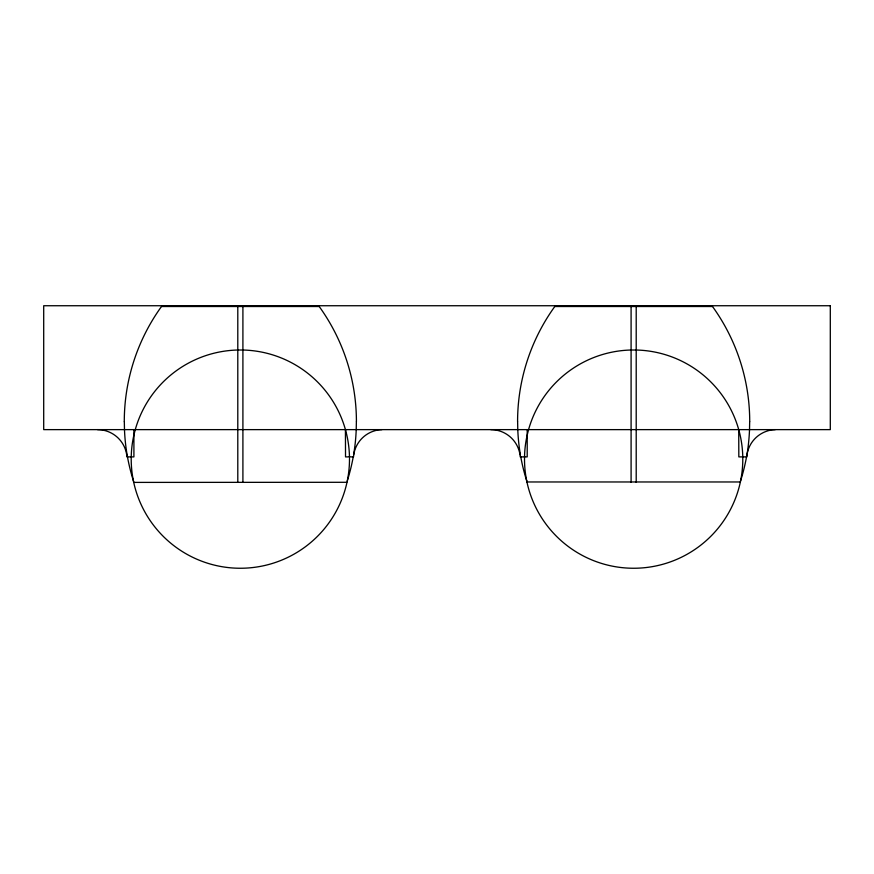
<?xml version="1.0" encoding="UTF-8"?>
<svg xmlns="http://www.w3.org/2000/svg" width="874" height="874" viewBox="0 0 874 874"><rect width="100%" height="100%" fill="white"/><g stroke="black" fill="none" stroke-linecap="round" stroke-linejoin="round"><path stroke-width="1.31" d="M356.373 421.76L356.221 429.626A196.661 196.661 0 0 1 353.577 454.928M749.674 421.76L749.521 429.626A209.192 209.192 0 0 1 747.062 454.251L746.811 456.894L738.825 456.894L738.727 429.626A109.141 109.141 0 0 0 636.206 350.015L631.094 350.015A109.141 109.141 0 0 0 528.573 429.626L527.208 434.99A109.141 109.141 0 0 0 524.531 456.894L524.509 459.123A109.141 109.141 0 0 0 740.639 480.678A196.672 196.672 0 0 0 746.527 456.894L746.877 454.928A2.884 2.884 0 0 1 747.062 454.251A29.563 29.563 0 0 1 775.238 429.637M353.249 456.763L353.227 456.894A196.672 196.672 0 0 1 347.339 480.678A109.141 109.141 0 0 1 133.361 480.678A196.672 196.672 0 0 1 127.473 456.894L127.123 454.928A196.661 196.661 0 0 1 124.479 429.626L124.326 421.76M738.727 429.626A1.42 1.42 0 0 0 738.825 429.964A109.141 109.141 0 0 1 742.769 456.894L742.791 459.123A109.141 109.141 0 0 1 740.639 480.678L740.54 481.006M740.234 481.967L527.066 481.967M346.825 482.295L133.908 482.404L133.361 480.678A109.141 109.141 0 0 1 131.209 459.123L131.231 456.894A109.141 109.141 0 0 1 133.908 434.99L135.273 429.626A109.141 109.141 0 0 1 237.794 350.015L242.906 350.015A109.141 109.141 0 0 1 349.469 456.894L349.469 457.036M161.635 306.512L319.065 306.512M554.935 306.512L712.365 306.512M527.109 482.077L526.793 481.104M526.76 481.006L526.661 480.678A196.672 196.672 0 0 1 520.773 456.894L520.751 456.763M345.427 429.626L345.525 456.894L353.511 456.894A29.508 29.508 0 0 1 381.938 429.626M349.491 458.424L349.491 459.123A109.141 109.141 0 0 1 347.339 480.678M517.627 421.76L517.779 429.626A197.229 197.229 0 0 0 520.423 454.928M636.206 306.512L636.206 482.404M631.094 306.512L631.094 482.404M527.208 429.626L527.208 456.894L520.238 456.894A29.498 29.498 0 0 0 490.827 429.626M242.906 306.512L242.906 482.404M237.794 306.512L237.794 482.404M133.908 429.626L133.908 456.894L126.938 456.894A29.498 29.498 0 0 0 97.527 429.626M319.108 306.37A196.672 196.672 0 0 1 356.417 421.629M517.583 421.629A196.672 196.672 0 0 1 554.892 306.37M712.408 306.37A196.672 196.672 0 0 1 749.717 421.629M124.283 421.629A196.672 196.672 0 0 1 161.592 306.37M830.3 305.736L43.7 305.736L43.7 429.626L830.3 429.626L830.3 305.736"/></g></svg>
